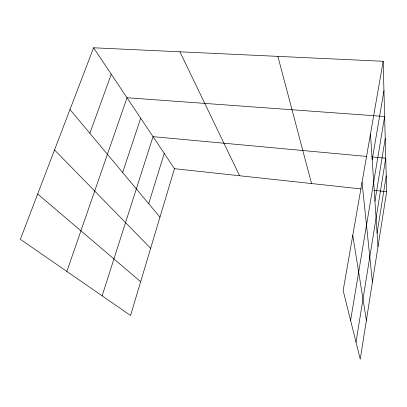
<?xml version="1.0" encoding="UTF-8"?>
<svg xmlns="http://www.w3.org/2000/svg" width="407" height="407" viewBox="0 0 407 407"><rect width="100%" height="100%" fill="white"/><g stroke="black" fill="none" stroke-linecap="round" stroke-linejoin="round"><path stroke-width="0.61" d="M383.165 61.274L386.65 191.697L360.256 359.213L343.152 290.527L383.165 61.274L93.59 47.787L20.35 239.301L130.555 315.476L174.461 168.686L93.59 47.787M377.091 233.094L386.228 175.819M356.013 342.19L385.755 158.206L371.866 156.919M374.954 201.17L385.231 138.558M350.59 320.406L384.64 116.499L127.004 97.741L66.855 271.444M372.181 159.803L383.954 90.746M148.713 203.703L164.245 153.414M102.132 295.828L153.037 136.66L366.814 156.451M122.644 172.512L140.69 118.193M89.845 133.277L111.279 74.232M174.461 168.686L360.953 188.909M374.114 190.339L386.65 191.697M37.673 194.007L140.659 281.7M54.523 149.949L150.651 248.301M69.984 109.514L159.961 217.16M179.909 51.806L239.591 175.748M277.884 56.37L311.559 183.552M352.777 235.383L366.376 320.35M362.042 182.305L372.405 282.102M370.456 134.066L377.996 246.617"/></g></svg>
